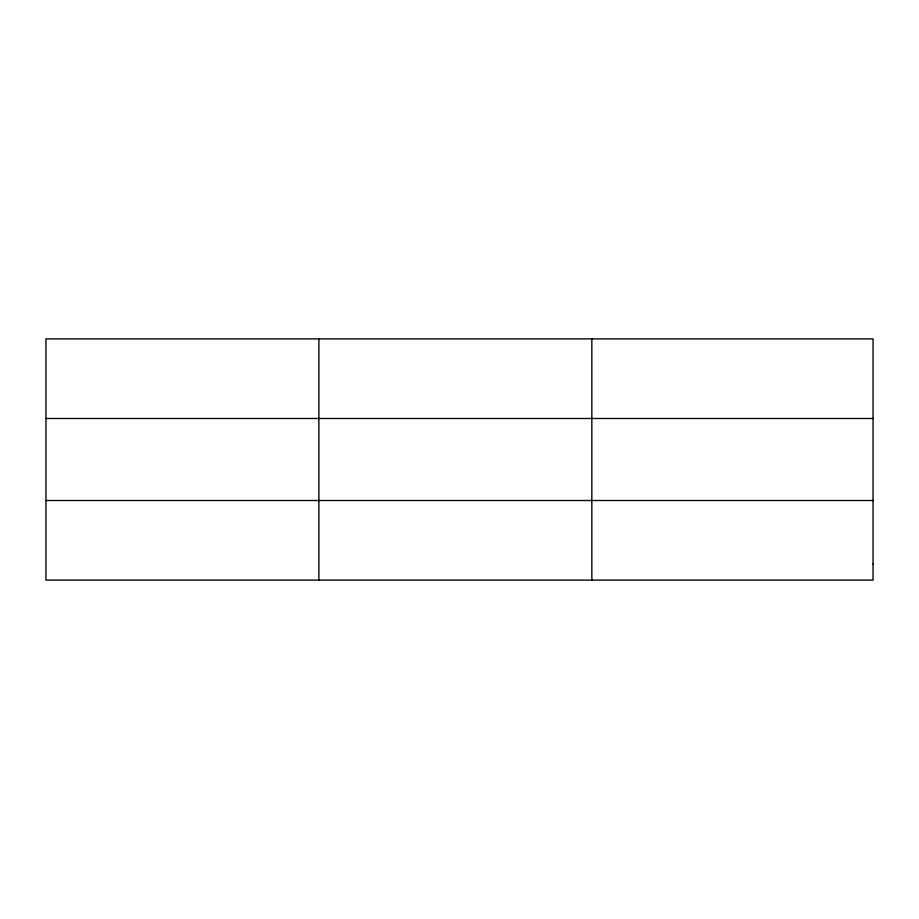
<?xml version="1.0" encoding="UTF-8"?>
<svg xmlns="http://www.w3.org/2000/svg" width="919" height="919" viewBox="0 0 919 919"><rect width="100%" height="100%" fill="white"/><g stroke="black" fill="none" stroke-linecap="round" stroke-linejoin="round"><path stroke-width="1.38" d="M318.893 580.107L318.893 338.893M591.836 580.107L591.836 338.893M45.95 418.49L873.05 418.49M45.95 500.51L873.05 500.51M873.05 564.186L873.05 580.107L45.95 580.107L45.95 338.893L873.05 338.893L873.05 564.186"/></g></svg>
